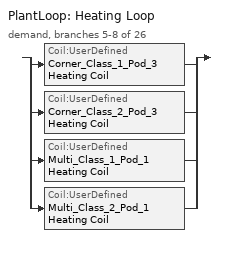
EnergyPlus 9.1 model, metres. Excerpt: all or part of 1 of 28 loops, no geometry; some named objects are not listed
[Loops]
PlantLoop 'Heating Loop'
 demand, branches 5-8 of 26: split
  | Coil:UserDefined 'Corner_Class_1_Pod_3 Heating Coil'
  | Coil:UserDefined 'Corner_Class_2_Pod_3 Heating Coil'
  | Coil:UserDefined 'Multi_Class_1_Pod_1 Heating Coil'
  | Coil:UserDefined 'Multi_Class_2_Pod_1 Heating Coil'
[EnergyManagementSystem:Sensor] Output:Variable or Output:Meter=System Node Temperature
Name | Output:Variable or Output:Meter Index Key
Corner_Class_1_Pod_3_HWCoil_Water_Tout_internal | Corner_Class_1_Pod_3 AHU Water to Air Heat Pump Source Side2 Outlet Node
Corner_Class_2_Pod_3_HWCoil_Water_Tout_internal | Corner_Class_2_Pod_3 AHU Water to Air Heat Pump Source Side2 Outlet Node
Multi_Class_1_Pod_1_HWCoil_Water_Tout_internal | Multi_Class_1_Pod_1 AHU Water to Air Heat Pump Source Side2 Outlet Node
Multi_Class_2_Pod_1_HWCoil_Water_Tout_internal | Multi_Class_2_Pod_1 AHU Water to Air Heat Pump Source Side2 Outlet Node
[EnergyManagementSystem:Actuator]
Name | Actuated Component Unique | Actuated Component Type | Actuated Component Control Type
Corner_Class_1_Pod_3_HWcoil_Mdot_Min | Corner_Class_1_Pod_3 Heating Coil | Plant Connection | Minimum Mass Flow Rate
Corner_Class_1_Pod_3_HWcoil_Mdot_Max | Corner_Class_1_Pod_3 Heating Coil | Plant Connection | Maximum Mass Flow Rate
Corner_Class_1_Pod_3_HWcoil_Water_Tout | Corner_Class_1_Pod_3 Heating Coil | Plant Connection | Outlet Temperature
Corner_Class_1_Pod_3_HWcoil_Water_MdotRequest; Corner_Class_1_Pod_3_HWcoil_Water_DesignVdot | Corner_Class_1_Pod_3 Heating Coil | Plant Connection | Design Volume Flow Rate
Corner_Class_1_Pod_3_HWcoil_Air_Tout | Corner_Class_1_Pod_3 Heating Coil | Air Connection 1 | Outlet Temperature
Corner_Class_1_Pod_3_HWcoil_Air_Wout | Corner_Class_1_Pod_3 Heating Coil | Air Connection 1 | Outlet Humidity Ratio
Corner_Class_1_Pod_3_HWcoil_Air_MdotOut | Corner_Class_1_Pod_3 Heating Coil | Air Connection 1 | Mass Flow Rate
Corner_Class_2_Pod_3_HWcoil_Mdot_Min | Corner_Class_2_Pod_3 Heating Coil | Plant Connection | Minimum Mass Flow Rate
Corner_Class_2_Pod_3_HWcoil_Mdot_Max | Corner_Class_2_Pod_3 Heating Coil | Plant Connection | Maximum Mass Flow Rate
Corner_Class_2_Pod_3_HWcoil_Water_Tout | Corner_Class_2_Pod_3 Heating Coil | Plant Connection | Outlet Temperature
Corner_Class_2_Pod_3_HWcoil_Water_MdotRequest; Corner_Class_2_Pod_3_HWcoil_Water_DesignVdot | Corner_Class_2_Pod_3 Heating Coil | Plant Connection | Design Volume Flow Rate
Corner_Class_2_Pod_3_HWcoil_Air_Tout | Corner_Class_2_Pod_3 Heating Coil | Air Connection 1 | Outlet Temperature
Corner_Class_2_Pod_3_HWcoil_Air_Wout | Corner_Class_2_Pod_3 Heating Coil | Air Connection 1 | Outlet Humidity Ratio
Corner_Class_2_Pod_3_HWcoil_Air_MdotOut | Corner_Class_2_Pod_3 Heating Coil | Air Connection 1 | Mass Flow Rate
Multi_Class_1_Pod_1_HWcoil_Mdot_Min | Multi_Class_1_Pod_1 Heating Coil | Plant Connection | Minimum Mass Flow Rate
Multi_Class_1_Pod_1_HWcoil_Mdot_Max | Multi_Class_1_Pod_1 Heating Coil | Plant Connection | Maximum Mass Flow Rate
Multi_Class_1_Pod_1_HWcoil_Water_Tout | Multi_Class_1_Pod_1 Heating Coil | Plant Connection | Outlet Temperature
Multi_Class_1_Pod_1_HWcoil_Water_MdotRequest; Multi_Class_1_Pod_1_HWcoil_Water_DesignVdot | Multi_Class_1_Pod_1 Heating Coil | Plant Connection | Design Volume Flow Rate
Multi_Class_1_Pod_1_HWcoil_Air_Tout | Multi_Class_1_Pod_1 Heating Coil | Air Connection 1 | Outlet Temperature
Multi_Class_1_Pod_1_HWcoil_Air_Wout | Multi_Class_1_Pod_1 Heating Coil | Air Connection 1 | Outlet Humidity Ratio
Multi_Class_1_Pod_1_HWcoil_Air_MdotOut | Multi_Class_1_Pod_1 Heating Coil | Air Connection 1 | Mass Flow Rate
Multi_Class_2_Pod_1_HWcoil_Mdot_Min | Multi_Class_2_Pod_1 Heating Coil | Plant Connection | Minimum Mass Flow Rate
Multi_Class_2_Pod_1_HWcoil_Mdot_Max | Multi_Class_2_Pod_1 Heating Coil | Plant Connection | Maximum Mass Flow Rate
Multi_Class_2_Pod_1_HWcoil_Water_Tout | Multi_Class_2_Pod_1 Heating Coil | Plant Connection | Outlet Temperature
Multi_Class_2_Pod_1_HWcoil_Water_MdotRequest; Multi_Class_2_Pod_1_HWcoil_Water_DesignVdot | Multi_Class_2_Pod_1 Heating Coil | Plant Connection | Design Volume Flow Rate
Multi_Class_2_Pod_1_HWcoil_Air_Tout | Multi_Class_2_Pod_1 Heating Coil | Air Connection 1 | Outlet Temperature
Multi_Class_2_Pod_1_HWcoil_Air_Wout | Multi_Class_2_Pod_1 Heating Coil | Air Connection 1 | Outlet Humidity Ratio
Multi_Class_2_Pod_1_HWcoil_Air_MdotOut | Multi_Class_2_Pod_1 Heating Coil | Air Connection 1 | Mass Flow Rate
[EnergyManagementSystem:ProgramCallingManager]
Corner_Class_1_Pod_3 Heating Coil Model Program Manager: UserDefinedComponentModel; Corner_Class_1_Pod_3_HWCoil_ModelInput; Corner_Class_1_Pod_3_HW_Coil_Sim_Model; Corner_Class_1_Pod_3_HWCoil_ModelOuput
Corner_Class_1_Pod_3 Heating Coil Init Program Manager: BeginNewEnvironment; Corner_Class_1_Pod_3_H_InitSimpleCoilModel
Corner_Class_2_Pod_3 Heating Coil Model Program Manager: UserDefinedComponentModel; Corner_Class_2_Pod_3_HWCoil_ModelInput; Corner_Class_2_Pod_3_HW_Coil_Sim_Model; Corner_Class_2_Pod_3_HWCoil_ModelOuput
Corner_Class_2_Pod_3 Heating Coil Init Program Manager: BeginNewEnvironment; Corner_Class_2_Pod_3_H_InitSimpleCoilModel
Multi_Class_1_Pod_1 Heating Coil Model Program Manager: UserDefinedComponentModel; Multi_Class_1_Pod_1_HWCoil_ModelInput; Multi_Class_1_Pod_1_HW_Coil_Sim_Model; Multi_Class_1_Pod_1_HWCoil_ModelOuput
Multi_Class_1_Pod_1 Heating Coil Init Program Manager: BeginNewEnvironment; Multi_Class_1_Pod_1_H_InitSimpleCoilModel
Multi_Class_2_Pod_1 Heating Coil Model Program Manager: UserDefinedComponentModel; Multi_Class_2_Pod_1_HWCoil_ModelInput; Multi_Class_2_Pod_1_HW_Coil_Sim_Model; Multi_Class_2_Pod_1_HWCoil_ModelOuput
Multi_Class_2_Pod_1 Heating Coil Init Program Manager: BeginNewEnvironment; Multi_Class_2_Pod_1_H_InitSimpleCoilModel
[EnergyManagementSystem:Program]
Corner_Class_1_Pod_3_HWCoil_ModelInput: Set Corner_Class_1_Pod_3_HWCoil_Air_Mdot =0.75*Corner_Class_1_Pod_3_HWCoil_Air_rho*On_Off; Set Corner_Class_1_Pod_3_HWcoil_Water_Mdot     = HeatingCoil_mcCornerClass1Pod3; Set Corner_Class_1_Pod_3_HWCoil_Coil_Eff       = 0.7
Corner_Class_1_Pod_3_HW_Coil_Sim_Model: IF Corner_Class_1_Pod_3_HWCoil_Air_Mdot == 0.0; SET Corner_Class_1_Pod_3_HWCoil_Air_Toutlet = Corner_Class_1_Pod_3_HWCoil_Air_Tinlet; SET Corner_Class_1_Pod_3_HWCoil_Air_Woutlet = Corner_Class_1_Pod_3_HWCoil_Air_Winlet; Set Corner_Class_1_Pod_3_HWCoil_Air_MdotOut = Corner_Class_1_Pod_3_HWCoil_Air_Mdot; Set Corner_Class_1_Pod_3_HWCoil_tot_heat_Power = 0.0; Set Corner_Class_1_Pod_3_HWCoil_Water_Toutlet = Corner_Class_1_Pod_3_HWCoil_Water_Tinlet; RETURN; ENDIF; If Corner_Class_1_Pod_3_HWcoil_Water_Mdot <= 0.0; SET Corner_Class_1_Pod_3_HWcoil_Air_Toutlet = Corner_Class_1_Pod_3_HWcoil_Air_Tinlet; SET Corner_Class_1_Pod_3_HWcoil_Air_Woutlet = Corner_Class_1_Pod_3_HWcoil_Air_Winlet; Set Corner_Class_1_Pod_3_HWcoil_Air_MdotOut = Corner_Class_1_Pod_3_HWcoil_Air_Mdot; Set Corner_Class_1_Pod_3_HWcoil_tot_cool_Power = 0.0; Set Corner_Class_1_Pod_3_HWcoil_Water_Toutlet = Corner_Class_1_Pod_3_HWCoil_Acd * Corner_Class_1_Pod_3_HWCoil_Water_Tout_internal + Corner_Class_1_Pod_3_HWCoil_Bcd* ((Corner_Class_1_Pod_3_HWCoil_UA/Corner_Class_1_Pod_3_HWCoil_Water_cp) * Corner_Class_1_Pod_3_HWCoil_Air_Toutlet); RETURN; ENDIF; Set AirIn_Enth     = @HFnTdbW Corner_Class_1_Pod_3_HWCoil_Air_Tinlet Corner_Class_1_Pod_3_HWCoil_Air_Winlet; Set AirOut_Enth_Limit = @HFnTdbW Corner_Class_1_Pod_3_HWCoil_Water_Tinlet Corner_Class_1_Pod_3_HWCoil_Air_Winlet; Set MaxQdot      = Corner_Class_1_Pod_3_HWCoil_Coil_Eff * Corner_Class_1_Pod_3_HWCoil_Air_Mdot * (AirOut_Enth_Limit - AirIn_Enth ); Set Air_HoutSP = @HFnTdbW Corner_Class_1_Pod_3_HWCoil_Air_Tsp Corner_Class_1_Pod_3_HWcoil_Air_Woutlet; Set Qdot_SP    = Corner_Class_1_Pod_3_HWCoil_Air_Mdot * (Air_HoutSP - AirIn_Enth ); IF Qdot_SP > MaxQdot; Set Air_Hout = AirIn_Enth + (MaxQdot/Corner_Class_1_Pod_3_HWCoil_Air_Mdot); ELSE; Set Air_Hout = Air_HoutSP; ENDIF; Set Real_Air_Hout = 1*Air_Hout; Set temp = Corner_Class_1_Pod_3_HWCoil_Air_Toutlet; Set Corner_Class_1_Pod_3_HWCoil_Air_Toutlet =  Corner_Class_1_Pod_3_HWCoil_Asad * temp +Corner_Class_1_Pod_3_HWCoil_Bsad* ( Corner_Class_1_Pod_3_HWCoil_Water_Toutlet + Corner_Class_1_Pod_3_HWCoil_InletCoeff*Corner_Class_1_Pod_3_HWCoil_Air_Tinlet); IF  (Corner_Class_1_Pod_3_HWCoil_Water_Mdot < Corner_Class_1_Pod_3_HWCoil_Water_Mdot_Max); Set Corner_Class_1_Pod_3_HWCoil_Water_Toutlet = Corner_Class_1_Pod_3_HWCoil_Acd * Corner_Class_1_Pod_3_HWCoil_Water_Tout_internal + Corner_Class_1_Pod_3_HWCoil_Bcd * (Corner_Class_1_Pod_3_HWCoil_Water_Mdot*(Corner_Class_1_Pod_3_HWCoil_Water_Tinlet - Corner_Class_1_Pod_3_HWCoil_Water_Tout_internal) + (Corner_Class_1_Pod_3_HWCoil_UA/Corner_Class_1_Pod_3_HWCoil_Water_cp) * temp ); ELSE; Set Corner_Class_1_Pod_3_HWCoil_Water_Toutlet = Corner_Class_1_Pod_3_HWCoil_Acd * Corner_Class_1_Pod_3_HWCoil_Water_Tout_internal + Corner_Class_1_Pod_3_HWCoil_Bcd * (Corner_Class_1_Pod_3_HWCoil_Water_Mdot_Max*(Corner_Class_1_Pod_3_HWCoil_Water_Tinlet - Corner_Class_1_Pod_3_HWCoil_Water_Tout_internal) + (Corner_Class_1_Pod_3_HWCoil_UA/Corner_Class_1_Pod_3_HWCoil_Water_cp) * temp ); ENDIF; Set ActualQdot  = Corner_Class_1_Pod_3_HWCoil_Air_Mdot * (AirIn_Enth   - Air_Hout); Set Corner_Class_1_Pod_3_HWCoil_tot_heat_Power = ActualQdot
Corner_Class_1_Pod_3_HWCoil_ModelOuput: Set Corner_Class_1_Pod_3_HWcoil_Water_MdotRequest = Corner_Class_1_Pod_3_HWcoil_Water_Mdot; Set Corner_Class_1_Pod_3_HWcoil_Air_Tout          = Corner_Class_1_Pod_3_HWcoil_Air_Toutlet; Set Corner_Class_1_Pod_3_HWcoil_Air_Wout          = Corner_Class_1_Pod_3_HWcoil_Air_Woutlet; Set Corner_Class_1_Pod_3_HWcoil_tot_cool_Power    = Corner_Class_1_Pod_3_HWcoil_Tot_Cool_Power; Set Corner_Class_1_Pod_3_HWcoil_tot_cool_Energy   = Corner_Class_1_Pod_3_HWcoil_Tot_Cool_Power * SystemTimestep * 3600; Set Corner_Class_1_Pod_3_HWcoil_Air_MdotOut       = Corner_Class_1_Pod_3_HWcoil_Air_Mdot; Set Corner_Class_1_Pod_3_HWcoil_Water_Tout        = Corner_Class_1_Pod_3_HWcoil_Water_Toutlet
Corner_Class_1_Pod_3_H_InitSimpleCoilModel: Set Corner_Class_1_Pod_3_HWLoopExitTemp = 7.0; Set Corner_Class_1_Pod_3_HWLoopDeltaTemp = 4.0; Set Corner_Class_1_Pod_3_HWcoil_WATER_Mdot_Min = 0.0; Set Corner_Class_1_Pod_3_HWcoil_WATER_Mdot_Max = 2; Set Ts = 60; Set Corner_Class_1_Pod_3_HWCoil_U = 500; Set Corner_Class_1_Pod_3_HWCoil_A = 5; Set Corner_Class_1_Pod_3_HWCoil_UA = Corner_Class_1_Pod_3_HWCoil_U*Corner_Class_1_Pod_3_HWCoil_A; Set C_coil_air = 20000; Set C_coil_water = 400000; Set Asa = -1*(Corner_Class_1_Pod_3_HWCoil_UA + 0.75*Corner_Class_1_Pod_3_HWCoil_Air_cp)/(C_coil_air); Set Bsa = (Corner_Class_1_Pod_3_HWCoil_UA)/(C_coil_air); Set Corner_Class_1_Pod_3_HWCoil_Asad = @Exp (Asa * Ts ); Set Corner_Class_1_Pod_3_HWCoil_Bsad =  ((Corner_Class_1_Pod_3_HWCoil_Asad -1) * Bsa)/Asa; Set Ac = -1*(Corner_Class_1_Pod_3_HWCoil_UA)/(C_coil_water); Set Bc = (Corner_Class_1_Pod_3_HWcoil_Water_cp)/(C_coil_water); Set Corner_Class_1_Pod_3_HWCoil_Acd = @Exp (Ac * Ts ); Set Corner_Class_1_Pod_3_HWCoil_Bcd = ((Corner_Class_1_Pod_3_HWCoil_Acd -1) * Bc)/Ac; SET Corner_Class_1_Pod_3_HWCOIL_TOT_COOL_POWER    = 0; Set Corner_Class_1_Pod_3_HWCoil_InletCoeff  = (0.75*Corner_Class_1_Pod_3_HWCoil_Air_cp/Corner_Class_1_Pod_3_HWCoil_UA)
Corner_Class_2_Pod_3_HWCoil_ModelInput: Set Corner_Class_2_Pod_3_HWCoil_Air_Mdot =0.75*Corner_Class_2_Pod_3_HWCoil_Air_rho*On_Off; Set Corner_Class_2_Pod_3_HWcoil_Water_Mdot     = HeatingCoil_mcCornerClass2Pod3; Set Corner_Class_2_Pod_3_HWCoil_Coil_Eff       = 0.7
Corner_Class_2_Pod_3_HW_Coil_Sim_Model: IF Corner_Class_2_Pod_3_HWCoil_Air_Mdot == 0.0; SET Corner_Class_2_Pod_3_HWCoil_Air_Toutlet = Corner_Class_2_Pod_3_HWCoil_Air_Tinlet; SET Corner_Class_2_Pod_3_HWCoil_Air_Woutlet = Corner_Class_2_Pod_3_HWCoil_Air_Winlet; Set Corner_Class_2_Pod_3_HWCoil_Air_MdotOut = Corner_Class_2_Pod_3_HWCoil_Air_Mdot; Set Corner_Class_2_Pod_3_HWCoil_tot_heat_Power = 0.0; Set Corner_Class_2_Pod_3_HWCoil_Water_Toutlet = Corner_Class_2_Pod_3_HWCoil_Water_Tinlet; RETURN; ENDIF; If Corner_Class_2_Pod_3_HWcoil_Water_Mdot <= 0.0; SET Corner_Class_2_Pod_3_HWcoil_Air_Toutlet = Corner_Class_2_Pod_3_HWcoil_Air_Tinlet; SET Corner_Class_2_Pod_3_HWcoil_Air_Woutlet = Corner_Class_2_Pod_3_HWcoil_Air_Winlet; Set Corner_Class_2_Pod_3_HWcoil_Air_MdotOut = Corner_Class_2_Pod_3_HWcoil_Air_Mdot; Set Corner_Class_2_Pod_3_HWcoil_tot_cool_Power = 0.0; Set Corner_Class_2_Pod_3_HWcoil_Water_Toutlet = Corner_Class_2_Pod_3_HWCoil_Acd * Corner_Class_2_Pod_3_HWCoil_Water_Tout_internal + Corner_Class_2_Pod_3_HWCoil_Bcd* ((Corner_Class_2_Pod_3_HWCoil_UA/Corner_Class_2_Pod_3_HWCoil_Water_cp) * Corner_Class_2_Pod_3_HWCoil_Air_Toutlet); RETURN; ENDIF; Set AirIn_Enth     = @HFnTdbW Corner_Class_2_Pod_3_HWCoil_Air_Tinlet Corner_Class_2_Pod_3_HWCoil_Air_Winlet; Set AirOut_Enth_Limit = @HFnTdbW Corner_Class_2_Pod_3_HWCoil_Water_Tinlet Corner_Class_2_Pod_3_HWCoil_Air_Winlet; Set MaxQdot      = Corner_Class_2_Pod_3_HWCoil_Coil_Eff * Corner_Class_2_Pod_3_HWCoil_Air_Mdot * (AirOut_Enth_Limit - AirIn_Enth ); Set Air_HoutSP = @HFnTdbW Corner_Class_2_Pod_3_HWCoil_Air_Tsp Corner_Class_2_Pod_3_HWcoil_Air_Woutlet; Set Qdot_SP    = Corner_Class_2_Pod_3_HWCoil_Air_Mdot * (Air_HoutSP - AirIn_Enth ); IF Qdot_SP > MaxQdot; Set Air_Hout = AirIn_Enth + (MaxQdot/Corner_Class_2_Pod_3_HWCoil_Air_Mdot); ELSE; Set Air_Hout = Air_HoutSP; ENDIF; Set Real_Air_Hout = 1*Air_Hout; Set temp = Corner_Class_2_Pod_3_HWCoil_Air_Toutlet; Set Corner_Class_2_Pod_3_HWCoil_Air_Toutlet =  Corner_Class_2_Pod_3_HWCoil_Asad * temp +Corner_Class_2_Pod_3_HWCoil_Bsad* ( Corner_Class_2_Pod_3_HWCoil_Water_Toutlet + Corner_Class_2_Pod_3_HWCoil_InletCoeff*Corner_Class_2_Pod_3_HWCoil_Air_Tinlet); IF  (Corner_Class_2_Pod_3_HWCoil_Water_Mdot < Corner_Class_2_Pod_3_HWCoil_Water_Mdot_Max); Set Corner_Class_2_Pod_3_HWCoil_Water_Toutlet = Corner_Class_2_Pod_3_HWCoil_Acd * Corner_Class_2_Pod_3_HWCoil_Water_Tout_internal + Corner_Class_2_Pod_3_HWCoil_Bcd * (Corner_Class_2_Pod_3_HWCoil_Water_Mdot*(Corner_Class_2_Pod_3_HWCoil_Water_Tinlet - Corner_Class_2_Pod_3_HWCoil_Water_Tout_internal) + (Corner_Class_2_Pod_3_HWCoil_UA/Corner_Class_2_Pod_3_HWCoil_Water_cp) * temp ); ELSE; Set Corner_Class_2_Pod_3_HWCoil_Water_Toutlet = Corner_Class_2_Pod_3_HWCoil_Acd * Corner_Class_2_Pod_3_HWCoil_Water_Tout_internal + Corner_Class_2_Pod_3_HWCoil_Bcd * (Corner_Class_2_Pod_3_HWCoil_Water_Mdot_Max*(Corner_Class_2_Pod_3_HWCoil_Water_Tinlet - Corner_Class_2_Pod_3_HWCoil_Water_Tout_internal) + (Corner_Class_2_Pod_3_HWCoil_UA/Corner_Class_2_Pod_3_HWCoil_Water_cp) * temp ); ENDIF; Set ActualQdot  = Corner_Class_2_Pod_3_HWCoil_Air_Mdot * (AirIn_Enth   - Air_Hout); Set Corner_Class_2_Pod_3_HWCoil_tot_heat_Power = ActualQdot
Corner_Class_2_Pod_3_HWCoil_ModelOuput: Set Corner_Class_2_Pod_3_HWcoil_Water_MdotRequest = Corner_Class_2_Pod_3_HWcoil_Water_Mdot; Set Corner_Class_2_Pod_3_HWcoil_Air_Tout          = Corner_Class_2_Pod_3_HWcoil_Air_Toutlet; Set Corner_Class_2_Pod_3_HWcoil_Air_Wout          = Corner_Class_2_Pod_3_HWcoil_Air_Woutlet; Set Corner_Class_2_Pod_3_HWcoil_tot_cool_Power    = Corner_Class_2_Pod_3_HWcoil_Tot_Cool_Power; Set Corner_Class_2_Pod_3_HWcoil_tot_cool_Energy   = Corner_Class_2_Pod_3_HWcoil_Tot_Cool_Power * SystemTimestep * 3600; Set Corner_Class_2_Pod_3_HWcoil_Air_MdotOut       = Corner_Class_2_Pod_3_HWcoil_Air_Mdot; Set Corner_Class_2_Pod_3_HWcoil_Water_Tout        = Corner_Class_2_Pod_3_HWcoil_Water_Toutlet
Corner_Class_2_Pod_3_H_InitSimpleCoilModel: Set Corner_Class_2_Pod_3_HWLoopExitTemp = 7.0; Set Corner_Class_2_Pod_3_HWLoopDeltaTemp = 4.0; Set Corner_Class_2_Pod_3_HWcoil_WATER_Mdot_Min = 0.0; Set Corner_Class_2_Pod_3_HWcoil_WATER_Mdot_Max = 2; Set Ts = 60; Set Corner_Class_2_Pod_3_HWCoil_U = 500; Set Corner_Class_2_Pod_3_HWCoil_A = 5; Set Corner_Class_2_Pod_3_HWCoil_UA = Corner_Class_2_Pod_3_HWCoil_U*Corner_Class_2_Pod_3_HWCoil_A; Set C_coil_air = 20000; Set C_coil_water = 400000; Set Asa = -1*(Corner_Class_2_Pod_3_HWCoil_UA + 0.75*Corner_Class_2_Pod_3_HWCoil_Air_cp)/(C_coil_air); Set Bsa = (Corner_Class_2_Pod_3_HWCoil_UA)/(C_coil_air); Set Corner_Class_2_Pod_3_HWCoil_Asad = @Exp (Asa * Ts ); Set Corner_Class_2_Pod_3_HWCoil_Bsad =  ((Corner_Class_2_Pod_3_HWCoil_Asad -1) * Bsa)/Asa; Set Ac = -1*(Corner_Class_2_Pod_3_HWCoil_UA)/(C_coil_water); Set Bc = (Corner_Class_2_Pod_3_HWcoil_Water_cp)/(C_coil_water); Set Corner_Class_2_Pod_3_HWCoil_Acd = @Exp (Ac * Ts ); Set Corner_Class_2_Pod_3_HWCoil_Bcd = ((Corner_Class_2_Pod_3_HWCoil_Acd -1) * Bc)/Ac; SET Corner_Class_2_Pod_3_HWCOIL_TOT_COOL_POWER    = 0; Set Corner_Class_2_Pod_3_HWCoil_InletCoeff  = (0.75*Corner_Class_2_Pod_3_HWCoil_Air_cp/Corner_Class_2_Pod_3_HWCoil_UA)
Multi_Class_1_Pod_1_HWCoil_ModelInput: Set Multi_Class_1_Pod_1_HWCoil_Air_Mdot = 6*Multi_Class_1_Pod_1_HWCoil_Air_rho*On_Off; Set Multi_Class_1_Pod_1_HWcoil_Water_Mdot     = HeatingCoil_mcMultiClass1Pod1; Set Multi_Class_1_Pod_1_HWCoil_Coil_Eff       = 0.7
Multi_Class_1_Pod_1_HW_Coil_Sim_Model: IF Multi_Class_1_Pod_1_HWCoil_Air_Mdot == 0.0; SET Multi_Class_1_Pod_1_HWCoil_Air_Toutlet = Multi_Class_1_Pod_1_HWCoil_Air_Tinlet; SET Multi_Class_1_Pod_1_HWCoil_Air_Woutlet = Multi_Class_1_Pod_1_HWCoil_Air_Winlet; Set Multi_Class_1_Pod_1_HWCoil_Air_MdotOut = Multi_Class_1_Pod_1_HWCoil_Air_Mdot; Set Multi_Class_1_Pod_1_HWCoil_tot_heat_Power = 0.0; Set Multi_Class_1_Pod_1_HWCoil_Water_Toutlet = Multi_Class_1_Pod_1_HWCoil_Water_Tinlet; RETURN; ENDIF; If Multi_Class_1_Pod_1_HWcoil_Water_Mdot <= 0.0; SET Multi_Class_1_Pod_1_HWcoil_Air_Toutlet = Multi_Class_1_Pod_1_HWcoil_Air_Tinlet; SET Multi_Class_1_Pod_1_HWcoil_Air_Woutlet = Multi_Class_1_Pod_1_HWcoil_Air_Winlet; Set Multi_Class_1_Pod_1_HWcoil_Air_MdotOut = Multi_Class_1_Pod_1_HWcoil_Air_Mdot; Set Multi_Class_1_Pod_1_HWcoil_tot_cool_Power = 0.0; Set Multi_Class_1_Pod_1_HWcoil_Water_Toutlet = Multi_Class_1_Pod_1_HWCoil_Acd * Multi_Class_1_Pod_1_HWCoil_Water_Tout_internal + Multi_Class_1_Pod_1_HWCoil_Bcd* ((Multi_Class_1_Pod_1_HWCoil_UA/Multi_Class_1_Pod_1_HWCoil_Water_cp) * Multi_Class_1_Pod_1_HWCoil_Air_Toutlet); RETURN; ENDIF; Set AirIn_Enth     = @HFnTdbW Multi_Class_1_Pod_1_HWCoil_Air_Tinlet Multi_Class_1_Pod_1_HWCoil_Air_Winlet; Set AirOut_Enth_Limit = @HFnTdbW Multi_Class_1_Pod_1_HWCoil_Water_Tinlet Multi_Class_1_Pod_1_HWCoil_Air_Winlet; Set MaxQdot      = Multi_Class_1_Pod_1_HWCoil_Coil_Eff * Multi_Class_1_Pod_1_HWCoil_Air_Mdot * (AirOut_Enth_Limit - AirIn_Enth ); Set Air_HoutSP = @HFnTdbW Multi_Class_1_Pod_1_HWCoil_Air_Tsp Multi_Class_1_Pod_1_HWcoil_Air_Woutlet; Set Qdot_SP    = Multi_Class_1_Pod_1_HWCoil_Air_Mdot * (Air_HoutSP - AirIn_Enth ); IF Qdot_SP > MaxQdot; Set Air_Hout = AirIn_Enth + (MaxQdot/Multi_Class_1_Pod_1_HWCoil_Air_Mdot); ELSE; Set Air_Hout = Air_HoutSP; ENDIF; Set Real_Air_Hout = 1*Air_Hout; Set temp = Multi_Class_1_Pod_1_HWCoil_Air_Toutlet; Set Multi_Class_1_Pod_1_HWCoil_Air_Toutlet =  Multi_Class_1_Pod_1_HWCoil_Asad * temp +Multi_Class_1_Pod_1_HWCoil_Bsad* ( Multi_Class_1_Pod_1_HWCoil_Water_Toutlet + Multi_Class_1_Pod_1_HWCoil_InletCoeff*Multi_Class_1_Pod_1_HWCoil_Air_Tinlet); IF  (Multi_Class_1_Pod_1_HWCoil_Water_Mdot < Multi_Class_1_Pod_1_HWCoil_Water_Mdot_Max); Set Multi_Class_1_Pod_1_HWCoil_Water_Toutlet = Multi_Class_1_Pod_1_HWCoil_Acd * Multi_Class_1_Pod_1_HWCoil_Water_Tout_internal + Multi_Class_1_Pod_1_HWCoil_Bcd * (Multi_Class_1_Pod_1_HWCoil_Water_Mdot*(Multi_Class_1_Pod_1_HWCoil_Water_Tinlet - Multi_Class_1_Pod_1_HWCoil_Water_Tout_internal) + (Multi_Class_1_Pod_1_HWCoil_UA/Multi_Class_1_Pod_1_HWCoil_Water_cp) * temp ); ELSE; Set Multi_Class_1_Pod_1_HWCoil_Water_Toutlet = Multi_Class_1_Pod_1_HWCoil_Acd * Multi_Class_1_Pod_1_HWCoil_Water_Tout_internal + Multi_Class_1_Pod_1_HWCoil_Bcd * (Multi_Class_1_Pod_1_HWCoil_Water_Mdot_Max*(Multi_Class_1_Pod_1_HWCoil_Water_Tinlet - Multi_Class_1_Pod_1_HWCoil_Water_Tout_internal) + (Multi_Class_1_Pod_1_HWCoil_UA/Multi_Class_1_Pod_1_HWCoil_Water_cp) * temp ); ENDIF; Set ActualQdot  = Multi_Class_1_Pod_1_HWCoil_Air_Mdot * (AirIn_Enth   - Air_Hout); Set Multi_Class_1_Pod_1_HWCoil_tot_heat_Power = ActualQdot
Multi_Class_1_Pod_1_HWCoil_ModelOuput: Set Multi_Class_1_Pod_1_HWcoil_Water_MdotRequest = Multi_Class_1_Pod_1_HWcoil_Water_Mdot; Set Multi_Class_1_Pod_1_HWcoil_Air_Tout          = Multi_Class_1_Pod_1_HWcoil_Air_Toutlet; Set Multi_Class_1_Pod_1_HWcoil_Air_Wout          = Multi_Class_1_Pod_1_HWcoil_Air_Woutlet; Set Multi_Class_1_Pod_1_HWcoil_tot_cool_Power    = Multi_Class_1_Pod_1_HWcoil_Tot_Cool_Power; Set Multi_Class_1_Pod_1_HWcoil_tot_cool_Energy   = Multi_Class_1_Pod_1_HWcoil_Tot_Cool_Power * SystemTimestep * 3600; Set Multi_Class_1_Pod_1_HWcoil_Air_MdotOut       = Multi_Class_1_Pod_1_HWcoil_Air_Mdot; Set Multi_Class_1_Pod_1_HWcoil_Water_Tout        = Multi_Class_1_Pod_1_HWcoil_Water_Toutlet
Multi_Class_1_Pod_1_H_InitSimpleCoilModel: Set Multi_Class_1_Pod_1_HWLoopExitTemp = 7.0; Set Multi_Class_1_Pod_1_HWLoopDeltaTemp = 4.0; Set Multi_Class_1_Pod_1_HWcoil_WATER_Mdot_Min = 0.0; Set Multi_Class_1_Pod_1_HWcoil_WATER_Mdot_Max = 2; Set Ts = 60; Set Multi_Class_1_Pod_1_HWCoil_U = 500; Set Multi_Class_1_Pod_1_HWCoil_A = 8; Set Multi_Class_1_Pod_1_HWCoil_UA = Multi_Class_1_Pod_1_HWCoil_U*Multi_Class_1_Pod_1_HWCoil_A; Set C_coil_air = 20000; Set C_coil_water = 400000; Set Asa = -1*(Multi_Class_1_Pod_1_HWCoil_UA + 6*Multi_Class_1_Pod_1_HWCoil_Air_rho*Multi_Class_1_Pod_1_HWCoil_Air_cp)/(C_coil_air); Set Bsa = (Multi_Class_1_Pod_1_HWCoil_UA)/(C_coil_air); Set Multi_Class_1_Pod_1_HWCoil_Asad = @Exp (Asa * Ts ); Set Multi_Class_1_Pod_1_HWCoil_Bsad =  ((Multi_Class_1_Pod_1_HWCoil_Asad -1) * Bsa)/Asa; Set Ac = -1*(Multi_Class_1_Pod_1_HWCoil_UA)/(C_coil_water); Set Bc = (Multi_Class_1_Pod_1_HWcoil_Water_cp)/(C_coil_water); Set Multi_Class_1_Pod_1_HWCoil_Acd = @Exp (Ac * Ts ); Set Multi_Class_1_Pod_1_HWCoil_Bcd = ((Multi_Class_1_Pod_1_HWCoil_Acd -1) * Bc)/Ac; SET Multi_Class_1_Pod_1_HWCOIL_TOT_COOL_POWER    = 0; Set Multi_Class_1_Pod_1_HWCoil_InletCoeff  = (6*Multi_Class_1_Pod_1_HWCoil_Air_cp/Multi_Class_1_Pod_1_HWCoil_UA)
Multi_Class_2_Pod_1_HWCoil_ModelInput: Set Multi_Class_2_Pod_1_HWCoil_Air_Mdot = 1.3*Multi_Class_2_Pod_1_HWCoil_Air_rho*On_Off; Set Multi_Class_2_Pod_1_HWcoil_Water_Mdot     = HeatingCoil_mcMultiClass2Pod1; Set Multi_Class_2_Pod_1_HWCoil_Coil_Eff       = 0.7
Multi_Class_2_Pod_1_HW_Coil_Sim_Model: IF Multi_Class_2_Pod_1_HWCoil_Air_Mdot == 0.0; SET Multi_Class_2_Pod_1_HWCoil_Air_Toutlet = Multi_Class_2_Pod_1_HWCoil_Air_Tinlet; SET Multi_Class_2_Pod_1_HWCoil_Air_Woutlet = Multi_Class_2_Pod_1_HWCoil_Air_Winlet; Set Multi_Class_2_Pod_1_HWCoil_Air_MdotOut = Multi_Class_2_Pod_1_HWCoil_Air_Mdot; Set Multi_Class_2_Pod_1_HWCoil_tot_heat_Power = 0.0; Set Multi_Class_2_Pod_1_HWCoil_Water_Toutlet = Multi_Class_2_Pod_1_HWCoil_Water_Tinlet; RETURN; ENDIF; If Multi_Class_2_Pod_1_HWcoil_Water_Mdot <= 0.0; SET Multi_Class_2_Pod_1_HWcoil_Air_Toutlet = Multi_Class_2_Pod_1_HWcoil_Air_Tinlet; SET Multi_Class_2_Pod_1_HWcoil_Air_Woutlet = Multi_Class_2_Pod_1_HWcoil_Air_Winlet; Set Multi_Class_2_Pod_1_HWcoil_Air_MdotOut = Multi_Class_2_Pod_1_HWcoil_Air_Mdot; Set Multi_Class_2_Pod_1_HWcoil_tot_cool_Power = 0.0; Set Multi_Class_2_Pod_1_HWcoil_Water_Toutlet = Multi_Class_2_Pod_1_HWCoil_Acd * Multi_Class_2_Pod_1_HWCoil_Water_Tout_internal + Multi_Class_2_Pod_1_HWCoil_Bcd* ((Multi_Class_2_Pod_1_HWCoil_UA/Multi_Class_2_Pod_1_HWCoil_Water_cp) * Multi_Class_2_Pod_1_HWCoil_Air_Toutlet); RETURN; ENDIF; Set AirIn_Enth     = @HFnTdbW Multi_Class_2_Pod_1_HWCoil_Air_Tinlet Multi_Class_2_Pod_1_HWCoil_Air_Winlet; Set AirOut_Enth_Limit = @HFnTdbW Multi_Class_2_Pod_1_HWCoil_Water_Tinlet Multi_Class_2_Pod_1_HWCoil_Air_Winlet; Set MaxQdot      = Multi_Class_2_Pod_1_HWCoil_Coil_Eff * Multi_Class_2_Pod_1_HWCoil_Air_Mdot * (AirOut_Enth_Limit - AirIn_Enth ); Set Air_HoutSP = @HFnTdbW Multi_Class_2_Pod_1_HWCoil_Air_Tsp Multi_Class_2_Pod_1_HWcoil_Air_Woutlet; Set Qdot_SP    = Multi_Class_2_Pod_1_HWCoil_Air_Mdot * (Air_HoutSP - AirIn_Enth ); IF Qdot_SP > MaxQdot; Set Air_Hout = AirIn_Enth + (MaxQdot/Multi_Class_2_Pod_1_HWCoil_Air_Mdot); ELSE; Set Air_Hout = Air_HoutSP; ENDIF; Set Real_Air_Hout = 1*Air_Hout; Set temp = Multi_Class_2_Pod_1_HWCoil_Air_Toutlet; Set Multi_Class_2_Pod_1_HWCoil_Air_Toutlet =  Multi_Class_2_Pod_1_HWCoil_Asad * temp +Multi_Class_2_Pod_1_HWCoil_Bsad* ( Multi_Class_2_Pod_1_HWCoil_Water_Toutlet + Multi_Class_2_Pod_1_HWCoil_InletCoeff*Multi_Class_2_Pod_1_HWCoil_Air_Tinlet); IF  (Multi_Class_2_Pod_1_HWCoil_Water_Mdot < Multi_Class_2_Pod_1_HWCoil_Water_Mdot_Max); Set Multi_Class_2_Pod_1_HWCoil_Water_Toutlet = Multi_Class_2_Pod_1_HWCoil_Acd * Multi_Class_2_Pod_1_HWCoil_Water_Tout_internal + Multi_Class_2_Pod_1_HWCoil_Bcd * (Multi_Class_2_Pod_1_HWCoil_Water_Mdot*(Multi_Class_2_Pod_1_HWCoil_Water_Tinlet - Multi_Class_2_Pod_1_HWCoil_Water_Tout_internal) + (Multi_Class_2_Pod_1_HWCoil_UA/Multi_Class_2_Pod_1_HWCoil_Water_cp) * temp ); ELSE; Set Multi_Class_2_Pod_1_HWCoil_Water_Toutlet = Multi_Class_2_Pod_1_HWCoil_Acd * Multi_Class_2_Pod_1_HWCoil_Water_Tout_internal + Multi_Class_2_Pod_1_HWCoil_Bcd * (Multi_Class_2_Pod_1_HWCoil_Water_Mdot_Max*(Multi_Class_2_Pod_1_HWCoil_Water_Tinlet - Multi_Class_2_Pod_1_HWCoil_Water_Tout_internal) + (Multi_Class_2_Pod_1_HWCoil_UA/Multi_Class_2_Pod_1_HWCoil_Water_cp) * temp ); ENDIF; Set ActualQdot  = Multi_Class_2_Pod_1_HWCoil_Air_Mdot * (AirIn_Enth   - Air_Hout); Set Multi_Class_2_Pod_1_HWCoil_tot_heat_Power = ActualQdot
Multi_Class_2_Pod_1_HWCoil_ModelOuput: Set Multi_Class_2_Pod_1_HWcoil_Water_MdotRequest = Multi_Class_2_Pod_1_HWcoil_Water_Mdot; Set Multi_Class_2_Pod_1_HWcoil_Air_Tout          = Multi_Class_2_Pod_1_HWcoil_Air_Toutlet; Set Multi_Class_2_Pod_1_HWcoil_Air_Wout          = Multi_Class_2_Pod_1_HWcoil_Air_Woutlet; Set Multi_Class_2_Pod_1_HWcoil_tot_cool_Power    = Multi_Class_2_Pod_1_HWcoil_Tot_Cool_Power; Set Multi_Class_2_Pod_1_HWcoil_tot_cool_Energy   = Multi_Class_2_Pod_1_HWcoil_Tot_Cool_Power * SystemTimestep * 3600; Set Multi_Class_2_Pod_1_HWcoil_Air_MdotOut       = Multi_Class_2_Pod_1_HWcoil_Air_Mdot; Set Multi_Class_2_Pod_1_HWcoil_Water_Tout        = Multi_Class_2_Pod_1_HWcoil_Water_Toutlet
Multi_Class_2_Pod_1_H_InitSimpleCoilModel: Set Multi_Class_2_Pod_1_HWLoopExitTemp = 7.0; Set Multi_Class_2_Pod_1_HWLoopDeltaTemp = 4.0; Set Multi_Class_2_Pod_1_HWcoil_WATER_Mdot_Min = 0.0; Set Multi_Class_2_Pod_1_HWcoil_WATER_Mdot_Max = 2; Set Ts = 60; Set Multi_Class_2_Pod_1_HWCoil_U = 500; Set Multi_Class_2_Pod_1_HWCoil_A = 4; Set Multi_Class_2_Pod_1_HWCoil_UA = Multi_Class_2_Pod_1_HWCoil_U*Multi_Class_2_Pod_1_HWCoil_A; Set C_coil_air = 20000; Set C_coil_water = 400000; Set Asa = -1*(Multi_Class_2_Pod_1_HWCoil_UA + 1.3*Multi_Class_2_Pod_1_HWCoil_Air_rho*Multi_Class_2_Pod_1_HWCoil_Air_cp)/(C_coil_air); Set Bsa = (Multi_Class_2_Pod_1_HWCoil_UA)/(C_coil_air); Set Multi_Class_2_Pod_1_HWCoil_Asad = @Exp (Asa * Ts ); Set Multi_Class_2_Pod_1_HWCoil_Bsad =  ((Multi_Class_2_Pod_1_HWCoil_Asad -1) * Bsa)/Asa; Set Ac = -1*(Multi_Class_2_Pod_1_HWCoil_UA)/(C_coil_water); Set Bc = (Multi_Class_2_Pod_1_HWcoil_Water_cp)/(C_coil_water); Set Multi_Class_2_Pod_1_HWCoil_Acd = @Exp (Ac * Ts ); Set Multi_Class_2_Pod_1_HWCoil_Bcd = ((Multi_Class_2_Pod_1_HWCoil_Acd -1) * Bc)/Ac; SET Multi_Class_2_Pod_1_HWCOIL_TOT_COOL_POWER    = 0; Set Multi_Class_2_Pod_1_HWCoil_InletCoeff  = (1.3*Multi_Class_2_Pod_1_HWCoil_Air_cp/Multi_Class_2_Pod_1_HWCoil_UA)
[EnergyManagementSystem:OutputVariable] Type of Data in Variable=Averaged; Update Frequency=SystemTimestep; Units=W
Name | EMS Variable | EMS Program or Subroutine
Corner_Class_1_Pod_3 HW Coil Total Cooling Rate | Corner_Class_1_Pod_3_HWcoil_tot_cool_Power | Corner_Class_1_Pod_3_HWCoil_ModelOuput
Corner_Class_2_Pod_3 HW Coil Total Cooling Rate | Corner_Class_2_Pod_3_HWcoil_tot_cool_Power | Corner_Class_2_Pod_3_HWCoil_ModelOuput
Multi_Class_1_Pod_1 HW Coil Total Cooling Rate | Multi_Class_1_Pod_1_HWcoil_tot_cool_Power | Multi_Class_1_Pod_1_HWCoil_ModelOuput
Multi_Class_2_Pod_1 HW Coil Total Cooling Rate | Multi_Class_2_Pod_1_HWcoil_tot_cool_Power | Multi_Class_2_Pod_1_HWCoil_ModelOuput
[EnergyManagementSystem:MeteredOutputVariable] Update Frequency=SystemTimestep; Resource Type=ENERGYTRANSFER; Group Type=System; End-Use Category=HEATINGCOILS; Units=J
Name | EMS Variable | EMS Program or Subroutine
Corner_Class_1_Pod_3_H_Coil tot cool Energy | Corner_Class_1_Pod_3_HWcoil_tot_cool_Energy | Corner_Class_1_Pod_3_HWCoil_ModelOuput
Corner_Class_2_Pod_3_H_Coil tot cool Energy | Corner_Class_2_Pod_3_HWcoil_tot_cool_Energy | Corner_Class_2_Pod_3_HWCoil_ModelOuput
Multi_Class_1_Pod_1_H_Coil tot cool Energy | Multi_Class_1_Pod_1_HWcoil_tot_cool_Energy | Multi_Class_1_Pod_1_HWCoil_ModelOuput
Multi_Class_2_Pod_1_H_Coil tot cool Energy | Multi_Class_2_Pod_1_HWcoil_tot_cool_Energy | Multi_Class_2_Pod_1_HWCoil_ModelOuput
[EnergyManagementSystem:InternalVariable]
Name | Internal Data Index Key | Internal Data Type
Corner_Class_1_Pod_3_HWCoil_Air_Tinlet | Corner_Class_1_Pod_3 Heating Coil | Inlet Temperature for Air Connection 1
Corner_Class_1_Pod_3_HWCoil_Air_Winlet | Corner_Class_1_Pod_3 Heating Coil | Inlet Humidity Ratio for Air Connection 1
Corner_Class_1_Pod_3_HWCoil_Air_rho | Corner_Class_1_Pod_3 Heating Coil | Inlet Density for Air Connection 1
Corner_Class_1_Pod_3_HWCoil_Air_cp | Corner_Class_1_Pod_3 Heating Coil | Inlet Specific Heat for Air Connection 1
Corner_Class_1_Pod_3_HWCoil_Water_Tinlet | Corner_Class_1_Pod_3 Heating Coil | Inlet Temperature for Plant Connection
Corner_Class_1_Pod_3_HWCoil_Water_rho | Corner_Class_1_Pod_3 Heating Coil | Inlet Density for Plant Connection
Corner_Class_1_Pod_3_HWCoil_Water_cp | Corner_Class_1_Pod_3 Heating Coil | Inlet Specific Heat for Plant Connection
Corner_Class_2_Pod_3_HWCoil_Air_Tinlet | Corner_Class_2_Pod_3 Heating Coil | Inlet Temperature for Air Connection 1
Corner_Class_2_Pod_3_HWCoil_Air_Winlet | Corner_Class_2_Pod_3 Heating Coil | Inlet Humidity Ratio for Air Connection 1
Corner_Class_2_Pod_3_HWCoil_Air_rho | Corner_Class_2_Pod_3 Heating Coil | Inlet Density for Air Connection 1
Corner_Class_2_Pod_3_HWCoil_Air_cp | Corner_Class_2_Pod_3 Heating Coil | Inlet Specific Heat for Air Connection 1
Corner_Class_2_Pod_3_HWCoil_Water_Tinlet | Corner_Class_2_Pod_3 Heating Coil | Inlet Temperature for Plant Connection
Corner_Class_2_Pod_3_HWCoil_Water_rho | Corner_Class_2_Pod_3 Heating Coil | Inlet Density for Plant Connection
Corner_Class_2_Pod_3_HWCoil_Water_cp | Corner_Class_2_Pod_3 Heating Coil | Inlet Specific Heat for Plant Connection
Multi_Class_1_Pod_1_HWCoil_Air_Tinlet | Multi_Class_1_Pod_1 Heating Coil | Inlet Temperature for Air Connection 1
Multi_Class_1_Pod_1_HWCoil_Air_Winlet | Multi_Class_1_Pod_1 Heating Coil | Inlet Humidity Ratio for Air Connection 1
Multi_Class_1_Pod_1_HWCoil_Air_rho | Multi_Class_1_Pod_1 Heating Coil | Inlet Density for Air Connection 1
Multi_Class_1_Pod_1_HWCoil_Air_cp | Multi_Class_1_Pod_1 Heating Coil | Inlet Specific Heat for Air Connection 1
Multi_Class_1_Pod_1_HWCoil_Water_Tinlet | Multi_Class_1_Pod_1 Heating Coil | Inlet Temperature for Plant Connection
Multi_Class_1_Pod_1_HWCoil_Water_rho | Multi_Class_1_Pod_1 Heating Coil | Inlet Density for Plant Connection
Multi_Class_1_Pod_1_HWCoil_Water_cp | Multi_Class_1_Pod_1 Heating Coil | Inlet Specific Heat for Plant Connection
Multi_Class_2_Pod_1_HWCoil_Air_Tinlet | Multi_Class_2_Pod_1 Heating Coil | Inlet Temperature for Air Connection 1
Multi_Class_2_Pod_1_HWCoil_Air_Winlet | Multi_Class_2_Pod_1 Heating Coil | Inlet Humidity Ratio for Air Connection 1
Multi_Class_2_Pod_1_HWCoil_Air_rho | Multi_Class_2_Pod_1 Heating Coil | Inlet Density for Air Connection 1
Multi_Class_2_Pod_1_HWCoil_Air_cp | Multi_Class_2_Pod_1 Heating Coil | Inlet Specific Heat for Air Connection 1
Multi_Class_2_Pod_1_HWCoil_Water_Tinlet | Multi_Class_2_Pod_1 Heating Coil | Inlet Temperature for Plant Connection
Multi_Class_2_Pod_1_HWCoil_Water_rho | Multi_Class_2_Pod_1 Heating Coil | Inlet Density for Plant Connection
Multi_Class_2_Pod_1_HWCoil_Water_cp | Multi_Class_2_Pod_1 Heating Coil | Inlet Specific Heat for Plant Connection
[Coil:UserDefined] Number of Air Connections=1; Plant Connection is Used=Yes
Name | Overall Model Simulation Program Calling Manager | Model Setup and Sizing Program Calling Manager
Corner_Class_1_Pod_3 Heating Coil | Corner_Class_1_Pod_3 Heating Coil Model Program Manager | Corner_Class_1_Pod_3 Heating Coil Init Program Manager
Corner_Class_2_Pod_3 Heating Coil | Corner_Class_2_Pod_3 Heating Coil Model Program Manager | Corner_Class_2_Pod_3 Heating Coil Init Program Manager
Multi_Class_1_Pod_1 Heating Coil | Multi_Class_1_Pod_1 Heating Coil Model Program Manager | Multi_Class_1_Pod_1 Heating Coil Init Program Manager
Multi_Class_2_Pod_1 Heating Coil | Multi_Class_2_Pod_1 Heating Coil Model Program Manager | Multi_Class_2_Pod_1 Heating Coil Init Program Manager
